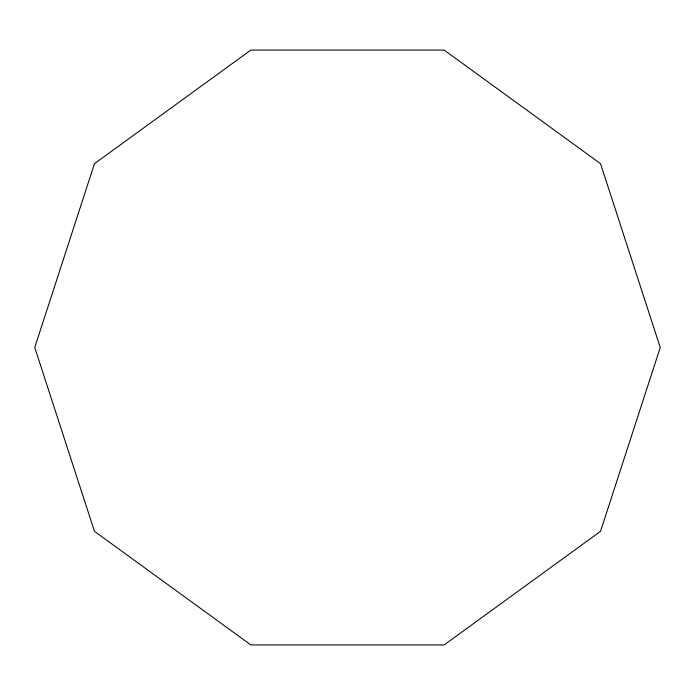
<?xml version="1.0" encoding="UTF-8"?>
<svg xmlns="http://www.w3.org/2000/svg" width="695" height="695" viewBox="0 0 695 695"><rect width="100%" height="100%" fill="white"/><g stroke="black" fill="none" stroke-linecap="round" stroke-linejoin="round"><path stroke-width="1.04" d="M94.468 163.681L34.75 347.5L94.468 531.319L250.852 644.934L444.148 644.934L600.532 531.319L660.25 347.5L600.532 163.681L444.148 50.066L250.852 50.066L94.468 163.681"/></g></svg>
